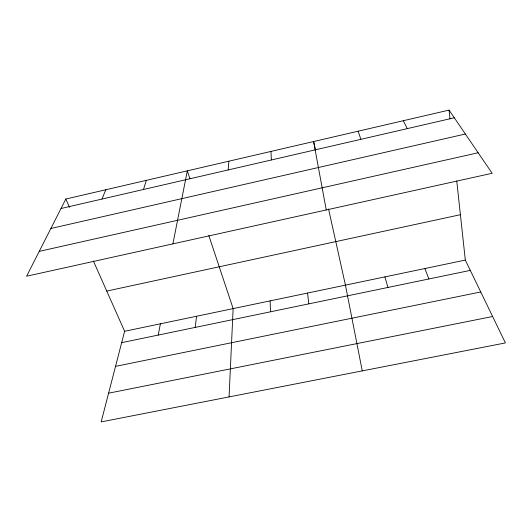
<?xml version="1.0" encoding="UTF-8"?>
<svg xmlns="http://www.w3.org/2000/svg" width="532" height="532" viewBox="0 0 532 532"><rect width="100%" height="100%" fill="white"/><g stroke="black" fill="none" stroke-linecap="round" stroke-linejoin="round"><path stroke-width="0.8" d="M229.066 396.912L233.136 308.607L208.81 235.477M228.175 169.947L228.866 161.196M195.211 327.406L196.554 316.254M158.237 335.074L160.385 323.815M172.9 243.869L187.317 170.838L189.931 178.699M93.386 261.006L124.621 331.283L101.166 421.896L505.4 342.927L465.32 260.088L456.742 180.927M143.494 189.485L146.307 180.355M101.984 199.061L105.815 189.751M65.835 199.028L26.6 276.214L492.153 173.279L449.061 110.104L65.835 199.028L69.519 207.314M61.014 208.511L454.295 117.778M50.859 228.487L465.374 134.024M39.228 251.37L478.162 152.764M106.752 291.077L460.399 214.709M124.621 331.283L465.32 260.088M121.682 342.648L470.301 270.389M115.544 366.362L480.742 291.968M108.601 393.188L492.619 316.507M403.289 120.724L407.259 128.631M424.875 268.54L428.872 278.974M358.142 131.198L360.882 139.331M384.915 276.893L387.954 287.46M315.549 150.29L313.607 141.532L326.242 209.96M328.557 208.99L345.434 285.139L362.265 370.89M307.569 293.052L308.779 303.865M449.061 110.104L450.025 118.995M270.961 151.427L271.373 159.979M270.136 300.879L270.475 311.805"/></g></svg>
